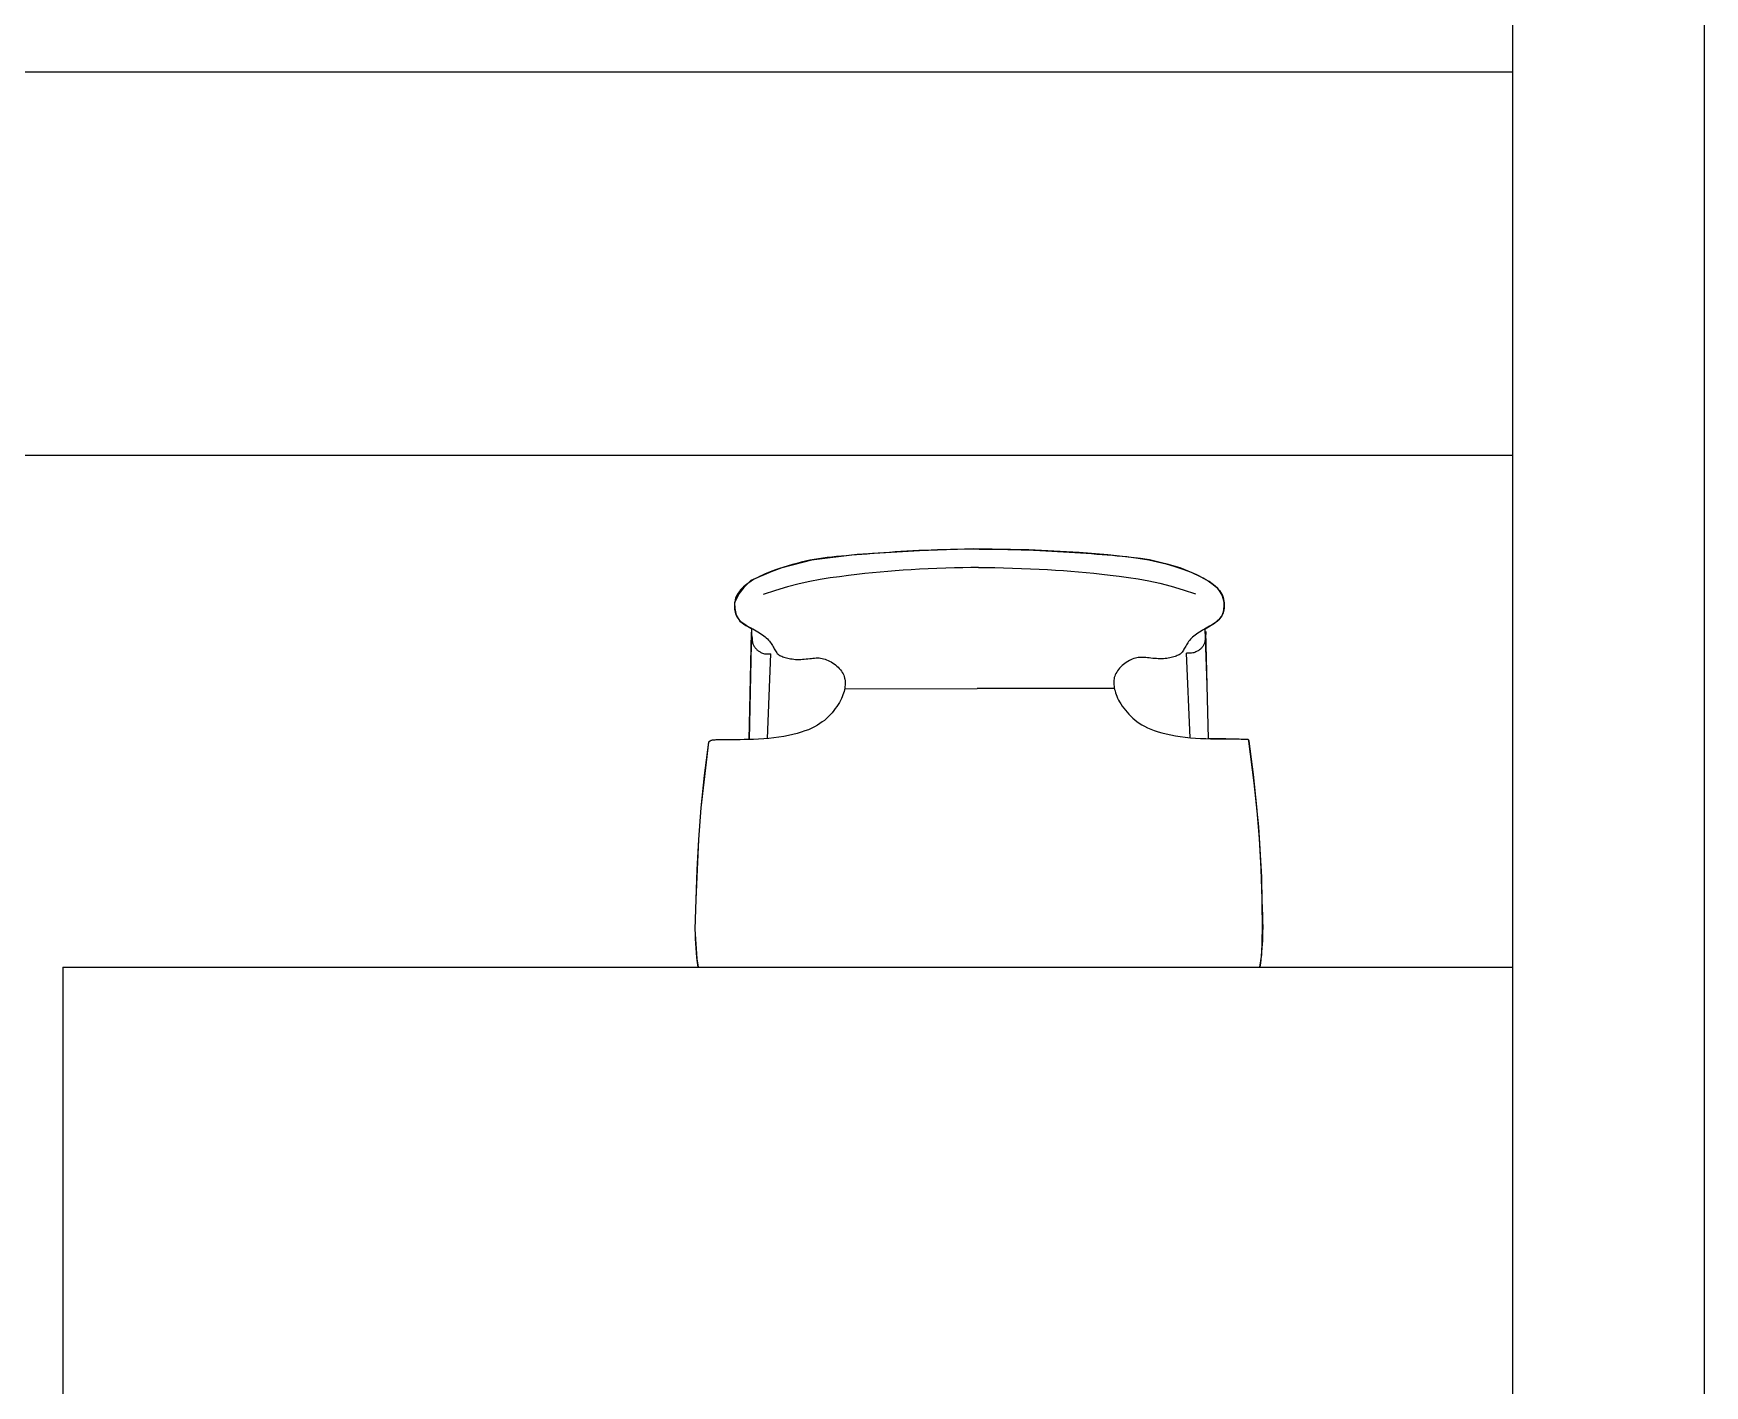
# Model space of a CAD drawing. Header units: inches. Extents: x 216615 to 231886, y -28847 to -680.
# Drawn here: x 222358 to 223665, y -20435 to -19377 of the extents above; entities that cross this region are included whole.
import ezdxf

# ---------------------------------------------------------------- set-up
doc = ezdxf.new("R2010")
doc.units = ezdxf.units.IN
doc.header["$MEASUREMENT"] = 0
doc.layers.add('MOBILIARIO', color=42, linetype='Continuous')

msp = doc.modelspace()

# ---------------------------------------------------------------- linework, layer by layer
for p, q in [((223665.2, -28847.3), (223665.2, -13737.3)), ((223515.2, -24517.3), (223515.2, -19047.3)), ((221385.2, -19407.3), (223515.2, -19407.3))]:
    msp.add_line(p, q)
at = {"layer": 'MOBILIARIO'}
for p, q in [((221685.2, -19707.3), (223515.2, -19707.3)), ((223002.5, -19785), (222966.8, -19789.3)), ((223002, -19785.2), (222998, -19785.6)), ((223006.1, -19784.9), (223002, -19785.2)), ((223051.2, -19782), (223002.5, -19785)), ((223010.3, -19784.6), (223006.1, -19784.9)), ((223014.6, -19784.3), (223010.3, -19784.6)), ((223018.9, -19784), (223014.6, -19784.3)), ((223023.3, -19783.7), (223018.9, -19784)), ((223027.7, -19783.3), (223023.3, -19783.7)), ((223032.2, -19783), (223027.7, -19783.3)), ((223036.8, -19782.7), (223032.2, -19783)), ((223041.4, -19782.4), (223036.8, -19782.7)), ((223046, -19782.2), (223041.4, -19782.4)), ((223050.8, -19781.9), (223046, -19782.2)), ((223055.6, -19781.7), (223050.8, -19781.9)), ((223093.8, -19780.4), (223051.2, -19782)), ((223060.4, -19781.5), (223055.6, -19781.7)), ((223065.4, -19781.3), (223060.4, -19781.5)), ((223070.4, -19781.2), (223065.4, -19781.3)), ((223075.6, -19781.1), (223070.4, -19781.2)), ((223080.9, -19781), (223075.6, -19781.1)), ((223086.4, -19780.9), (223080.9, -19781)), ((223092.1, -19780.8), (223086.4, -19780.9)), ((223098, -19780.7), (223092.1, -19780.8)), ((223136.9, -19781.4), (223093.8, -19780.4)), ((223098, -19780.7), (223103.9, -19780.7)), ((223103.9, -19780.7), (223109.6, -19780.8)), ((223109.6, -19780.8), (223115.1, -19780.9)), ((223115.1, -19780.9), (223120.4, -19781)), ((223120.4, -19781), (223125.6, -19781.1)), ((223125.6, -19781.1), (223130.7, -19781.2)), ((223130.7, -19781.2), (223135.6, -19781.4)), ((223135.6, -19781.4), (223140.5, -19781.6)), ((223176.2, -19783.5), (223136.9, -19781.4)), ((223140.5, -19781.6), (223145.3, -19781.8)), ((223145.3, -19781.8), (223150, -19782)), ((223150, -19782), (223154.7, -19782.3)), ((223154.7, -19782.3), (223159.3, -19782.5)), ((223159.3, -19782.5), (223163.9, -19782.8)), ((223163.9, -19782.8), (223168.4, -19783.1)), ((223168.4, -19783.1), (223172.8, -19783.4)), ((223172.8, -19783.4), (223177.2, -19783.7)), ((223198.6, -19785.2), (223176.2, -19783.5)), ((223177.2, -19783.7), (223181.5, -19784)), ((223181.5, -19784), (223185.8, -19784.3)), ((223185.8, -19784.3), (223190, -19784.6)), ((223190, -19784.6), (223194.1, -19784.9)), ((223194.1, -19784.9), (223198.1, -19785.2)), ((223198.1, -19785.2), (223202.1, -19785.5)), ((223216.9, -19787.2), (223198.6, -19785.2)), ((223202.1, -19785.5), (223205.9, -19785.9)), ((222935.2, -19798.5), (222919.5, -19805.4)), ((222935.9, -19798.1), (222933.2, -19799.1)), ((222943.5, -19795.5), (222935.2, -19798.5)), ((222938.8, -19797), (222935.9, -19798.1)), ((222941.9, -19795.9), (222938.8, -19797)), ((222945.1, -19794.8), (222941.9, -19795.9)), ((222966.8, -19789.3), (222943.5, -19795.5)), ((222948.5, -19793.8), (222945.1, -19794.8)), ((222951.9, -19792.8), (222948.5, -19793.8)), ((222955.3, -19791.9), (222951.9, -19792.8)), ((222958.7, -19791), (222955.3, -19791.9)), ((222962.1, -19790.2), (222958.7, -19791)), ((222965.5, -19789.5), (222962.1, -19790.2)), ((222968.9, -19788.9), (222965.5, -19789.5)), ((222972.3, -19788.4), (222968.9, -19788.9)), ((222975.7, -19787.9), (222972.3, -19788.4)), ((222979.2, -19787.4), (222975.7, -19787.9)), ((222982.8, -19787), (222979.2, -19787.4)), ((222986.4, -19786.6), (222982.8, -19787)), ((222990.2, -19786.2), (222986.4, -19786.6)), ((222994, -19785.9), (222990.2, -19786.2)), ((222998, -19785.6), (222994, -19785.9)), ((223026.4, -19798.2), (223020.5, -19798.7)), ((223032.3, -19797.7), (223026.4, -19798.2)), ((223038.4, -19797.3), (223032.3, -19797.7)), ((223044.7, -19796.9), (223038.4, -19797.3)), ((223051.3, -19796.5), (223044.7, -19796.9)), ((223058.1, -19796.2), (223051.3, -19796.5)), ((223064.9, -19795.9), (223058.1, -19796.2)), ((223071.8, -19795.7), (223064.9, -19795.9)), ((223078.6, -19795.4), (223071.8, -19795.7)), ((223085.2, -19795.3), (223078.6, -19795.4)), ((223091.5, -19795.1), (223085.2, -19795.3)), ((223097.3, -19795), (223091.5, -19795.1)), ((223097.3, -19795), (223103.7, -19795.1)), ((223103.7, -19795.1), (223110.3, -19795.2)), ((223110.3, -19795.2), (223117.1, -19795.4)), ((223117.1, -19795.4), (223124.1, -19795.6)), ((223124.1, -19795.6), (223131.1, -19795.8)), ((223131.1, -19795.8), (223138, -19796.1)), ((223138, -19796.1), (223144.8, -19796.4)), ((223144.8, -19796.4), (223151.4, -19796.7)), ((223151.4, -19796.7), (223157.7, -19797.1)), ((223157.7, -19797.1), (223163.8, -19797.5)), ((223163.8, -19797.5), (223169.7, -19797.9)), ((223169.7, -19797.9), (223175.6, -19798.4)), ((223175.6, -19798.4), (223181.6, -19799)), ((223205.9, -19785.9), (223209.7, -19786.2)), ((223209.7, -19786.2), (223213.3, -19786.6)), ((223213.3, -19786.6), (223216.9, -19787)), ((223216.9, -19787), (223220.4, -19787.5)), ((223224.1, -19788), (223216.9, -19787.2)), ((223220.4, -19787.5), (223223.8, -19788)), ((223223.8, -19788), (223227.2, -19788.5)), ((223231.1, -19789.2), (223224.1, -19788)), ((223227.2, -19788.5), (223230.6, -19789.1)), ((223230.6, -19789.1), (223234, -19789.8)), ((223239.6, -19791.1), (223231.1, -19789.2)), ((223234, -19789.8), (223237.4, -19790.6)), ((223237.4, -19790.6), (223240.8, -19791.4)), ((223246.1, -19792.9), (223239.6, -19791.1)), ((223240.8, -19791.4), (223244.2, -19792.3)), ((223244.2, -19792.3), (223247.6, -19793.3)), ((223255.2, -19795.5), (223246.1, -19792.9)), ((223247.6, -19793.3), (223251, -19794.3)), ((223251, -19794.3), (223254.2, -19795.4)), ((223254.2, -19795.4), (223257.3, -19796.4)), ((223264.6, -19799.2), (223255.2, -19795.5)), ((223257.3, -19796.4), (223260.2, -19797.5)), ((223260.2, -19797.5), (223263, -19798.6)), ((223263, -19798.6), (223265.5, -19799.6)), ((222913.9, -19810.7), (222909.9, -19815.6)), ((222912.5, -19811.4), (222911.4, -19812.6)), ((222913.7, -19810.3), (222912.5, -19811.4)), ((222915, -19809.2), (222913.7, -19810.3)), ((222919.5, -19805.4), (222913.9, -19810.7)), ((222916.3, -19808.2), (222915, -19809.2)), ((222917.8, -19807.1), (222916.3, -19808.2)), ((222919.3, -19806.1), (222917.8, -19807.1)), ((222920.8, -19805.1), (222919.3, -19806.1)), ((222922.5, -19804.1), (222920.8, -19805.1)), ((222924.3, -19803.2), (222922.5, -19804.1)), ((222926.2, -19802.2), (222924.3, -19803.2)), ((222928.4, -19801.2), (222926.2, -19802.2)), ((222930.6, -19800.2), (222928.4, -19801.2)), ((222933.2, -19799.1), (222930.6, -19800.2)), ((222948.1, -19810.2), (222938.8, -19813)), ((222957.1, -19807.9), (222948.1, -19810.2)), ((222965.6, -19806.1), (222957.1, -19807.9)), ((222973.7, -19804.5), (222965.6, -19806.1)), ((222981.4, -19803.3), (222973.7, -19804.5)), ((222988.8, -19802.3), (222981.4, -19803.3)), ((222995.7, -19801.4), (222988.8, -19802.3)), ((223002.2, -19800.6), (222995.7, -19801.4)), ((223008.5, -19799.9), (223002.2, -19800.6)), ((223014.6, -19799.3), (223008.5, -19799.9)), ((223020.5, -19798.7), (223014.6, -19799.3)), ((223181.6, -19799), (223187.6, -19799.6)), ((223187.6, -19799.6), (223193.9, -19800.3)), ((223193.9, -19800.3), (223200.4, -19801.1)), ((223200.4, -19801.1), (223207.4, -19801.9)), ((223207.4, -19801.9), (223214.7, -19802.9)), ((223214.7, -19802.9), (223222.4, -19804.1)), ((223222.4, -19804.1), (223230.5, -19805.6)), ((223230.5, -19805.6), (223239.1, -19807.5)), ((223239.1, -19807.5), (223248, -19809.7)), ((223248, -19809.7), (223257.4, -19812.5)), ((223270.9, -19802.3), (223264.6, -19799.2)), ((223265.5, -19799.6), (223267.8, -19800.6)), ((223267.8, -19800.6), (223269.9, -19801.6)), ((223269.9, -19801.6), (223271.8, -19802.6)), ((223277.8, -19806.1), (223270.9, -19802.3)), ((223271.8, -19802.6), (223273.6, -19803.6)), ((223273.6, -19803.6), (223275.3, -19804.5)), ((223275.3, -19804.5), (223276.9, -19805.5)), ((223276.9, -19805.5), (223278.4, -19806.5)), ((223282.5, -19809.7), (223277.8, -19806.1)), ((223278.4, -19806.5), (223279.8, -19807.6)), ((223279.8, -19807.6), (223281.2, -19808.6)), ((223281.2, -19808.6), (223282.5, -19809.7)), ((223282.5, -19809.7), (223283.7, -19810.8)), ((223284.5, -19811.6), (223282.5, -19809.7)), ((223283.7, -19810.8), (223284.8, -19812)), ((223286.5, -19814.2), (223284.5, -19811.6)), ((222909.9, -19815.6), (222906.6, -19822.8)), ((222906.8, -19822), (222906.6, -19823.4)), ((222906.6, -19822.8), (222907, -19827.1)), ((222906.6, -19823.4), (222906.6, -19824.9)), ((222907.1, -19820.5), (222906.8, -19822)), ((222907.5, -19819.1), (222907.1, -19820.5)), ((222908, -19817.7), (222907.5, -19819.1)), ((222908.7, -19816.4), (222908, -19817.7)), ((222909.5, -19815.1), (222908.7, -19816.4)), ((222910.4, -19813.8), (222909.5, -19815.1)), ((222911.4, -19812.6), (222910.4, -19813.8)), ((222938.8, -19813), (222929, -19816.3)), ((223257.4, -19812.5), (223267.2, -19815.7)), ((223284.8, -19812), (223285.8, -19813.2)), ((223285.8, -19813.2), (223286.7, -19814.4)), ((223288, -19816.9), (223286.5, -19814.2)), ((223286.7, -19814.4), (223287.5, -19815.7)), ((223287.5, -19815.7), (223288.1, -19817.1)), ((223289.1, -19820.1), (223288, -19816.9)), ((223288.1, -19817.1), (223288.7, -19818.5)), ((223288.7, -19818.5), (223289.1, -19819.9)), ((223289.1, -19819.9), (223289.4, -19821.4)), ((223289.5, -19822.4), (223289.1, -19820.1)), ((223289.4, -19821.4), (223289.6, -19822.8)), ((223289.6, -19825.5), (223289.5, -19822.4)), ((223289.6, -19822.8), (223289.6, -19824.2)), ((223289.6, -19824.2), (223289.6, -19825.6)), ((222906.6, -19824.9), (222906.6, -19826.3)), ((222906.6, -19826.3), (222906.7, -19827.6)), ((222906.7, -19827.6), (222906.9, -19828.9)), ((222906.9, -19828.9), (222907.1, -19830.2)), ((222907, -19827.1), (222907.9, -19832.4)), ((222907.1, -19830.2), (222907.5, -19831.4)), ((222907.5, -19831.4), (222908, -19832.5)), ((222907.9, -19832.4), (222910.9, -19837)), ((222908, -19832.5), (222908.5, -19833.6)), ((222908.5, -19833.6), (222909.2, -19834.7)), ((222909.2, -19834.7), (222910, -19835.7)), ((222910, -19835.7), (222910.9, -19836.7)), ((222910.9, -19836.7), (222911.9, -19837.6)), ((222910.9, -19837), (222915.5, -19840.6)), ((222911.9, -19837.6), (222913, -19838.5)), ((223282, -19838.7), (223286.2, -19835.1)), ((223284.4, -19837), (223283.2, -19837.9)), ((223285.4, -19836), (223284.4, -19837)), ((223286.2, -19835.1), (223285.4, -19836)), ((223286.2, -19835.1), (223287.8, -19833.1)), ((223287, -19834.1), (223286.2, -19835.1)), ((223287.7, -19833), (223287, -19834.1)), ((223288.3, -19831.9), (223287.7, -19833)), ((223287.8, -19833.1), (223289, -19829.9)), ((223288.7, -19830.7), (223288.3, -19831.9)), ((223289.1, -19829.5), (223288.7, -19830.7)), ((223289, -19829.9), (223289.4, -19827.8)), ((223289.3, -19828.3), (223289.1, -19829.5)), ((223289.5, -19827), (223289.3, -19828.3)), ((223289.4, -19827.8), (223289.6, -19825.5)), ((223289.6, -19825.6), (223289.5, -19827)), ((222913, -19838.5), (222914.2, -19839.3)), ((222914.2, -19839.3), (222915.5, -19840.1)), ((222915.5, -19840.1), (222916.8, -19840.9)), ((222915.5, -19840.6), (222920, -19842.7)), ((222916.8, -19840.9), (222918.1, -19841.7)), ((222920, -19842.7), (222918, -19929.7)), ((222918, -19929.7), (222919.9, -19845.8)), ((222918.1, -19841.7), (222919.5, -19842.5)), ((222919.5, -19842.5), (222920.9, -19843.2)), ((222919.9, -19845.8), (222920, -19847.6)), ((222920, -19847.6), (222920.2, -19849.2)), ((222920.2, -19849.2), (222920.3, -19850.5)), ((222920.3, -19850.5), (222920.4, -19851.6)), ((222920.9, -19843.2), (222922.2, -19844)), ((222922.2, -19844), (222923.5, -19844.7)), ((222923.5, -19844.7), (222924.8, -19845.5)), ((222924.8, -19845.5), (222926.1, -19846.2)), ((222926.1, -19846.2), (222927.3, -19847)), ((222927.3, -19847), (222928.4, -19847.8)), ((222928.4, -19847.8), (222929.5, -19848.6)), ((222929.5, -19848.6), (222930.5, -19849.4)), ((222930.5, -19849.4), (222931.5, -19850.2)), ((222931.5, -19850.2), (222932.3, -19851)), ((223263.9, -19850.5), (223263.1, -19851.3)), ((223264.8, -19849.6), (223263.9, -19850.5)), ((223265.8, -19848.8), (223264.8, -19849.6)), ((223266.8, -19848), (223265.8, -19848.8)), ((223267.9, -19847.2), (223266.8, -19848)), ((223269, -19846.4), (223267.9, -19847.2)), ((223270.2, -19845.7), (223269, -19846.4)), ((223271.5, -19844.9), (223270.2, -19845.7)), ((223272.7, -19844.1), (223271.5, -19844.9)), ((223274.1, -19843.4), (223272.7, -19844.1)), ((223275.4, -19842.6), (223274.1, -19843.4)), ((223274.7, -19843), (223282, -19838.7)), ((223276.3, -19887.2), (223274.7, -19843)), ((223274.9, -19849.9), (223274.7, -19851.1)), ((223275, -19848.6), (223274.9, -19849.9)), ((223275.1, -19847.1), (223275, -19848.6)), ((223275.2, -19845.2), (223275.1, -19847.1)), ((223277.4, -19929.1), (223275.2, -19845.2)), ((223276.8, -19841.9), (223275.4, -19842.6)), ((223278.1, -19841.1), (223276.8, -19841.9)), ((223279.5, -19840.3), (223278.1, -19841.1)), ((223280.8, -19839.5), (223279.5, -19840.3)), ((223282, -19838.7), (223280.8, -19839.5)), ((223283.2, -19837.9), (223282, -19838.7)), ((222920.4, -19851.6), (222920.5, -19852.6)), ((222920.5, -19852.6), (222920.7, -19853.4)), ((222920.7, -19853.4), (222920.8, -19854.1)), ((222920.8, -19854.1), (222921, -19854.8)), ((222921, -19854.8), (222921.2, -19855.4)), ((222921.2, -19855.4), (222921.5, -19856)), ((222921.5, -19856), (222921.8, -19856.5)), ((222921.8, -19856.5), (222922.1, -19857)), ((222922.1, -19857), (222922.4, -19857.5)), ((222922.4, -19857.5), (222922.7, -19857.9)), ((222922.7, -19857.9), (222923.1, -19858.3)), ((222923.1, -19858.3), (222923.5, -19858.7)), ((222923.5, -19858.7), (222923.8, -19859.1)), ((222923.8, -19859.1), (222924.2, -19859.5)), ((222924.2, -19859.5), (222924.7, -19859.9)), ((222924.7, -19859.9), (222925.1, -19860.2)), ((222925.1, -19860.2), (222925.6, -19860.5)), ((222925.6, -19860.5), (222926.1, -19860.9)), ((222926.1, -19860.9), (222926.6, -19861.2)), ((222926.6, -19861.2), (222927.2, -19861.5)), ((222927.2, -19861.5), (222927.8, -19861.8)), ((222927.8, -19861.8), (222928.5, -19862.1)), ((222928.5, -19862.1), (222929.3, -19862.3)), ((222929.3, -19862.3), (222930.2, -19862.6)), ((222930.2, -19862.6), (222931.2, -19862.7)), ((222931.2, -19862.7), (222932.3, -19862.8)), ((222932.3, -19851), (222933.1, -19851.9)), ((222932.3, -19862.8), (222933.6, -19862.8)), ((222932.5, -19928.9), (222935, -19862.7)), ((222933.1, -19851.9), (222933.9, -19852.7)), ((222933.6, -19862.8), (222935, -19862.7)), ((222933.9, -19852.7), (222934.6, -19853.6)), ((222934.6, -19853.6), (222935.2, -19854.5)), ((222935.2, -19854.5), (222935.8, -19855.4)), ((222935.8, -19855.4), (222936.3, -19856.2)), ((222936.3, -19856.2), (222936.8, -19857.1)), ((222936.8, -19857.1), (222937.3, -19858)), ((222937.3, -19858), (222937.7, -19858.8)), ((222937.7, -19858.8), (222938.2, -19859.6)), ((222938.2, -19859.6), (222938.6, -19860.4)), ((222938.6, -19860.4), (222939.1, -19861.1)), ((222939.1, -19861.1), (222939.6, -19861.8)), ((222939.6, -19861.8), (222940.1, -19862.4)), ((222940.1, -19862.4), (222940.7, -19863)), ((222940.7, -19863), (222941.3, -19863.5)), ((222941.3, -19863.5), (222942, -19863.9)), ((222942, -19863.9), (222942.7, -19864.3)), ((223253.6, -19863.8), (223252.8, -19864.1)), ((223254.3, -19863.4), (223253.6, -19863.8)), ((223255, -19862.9), (223254.3, -19863.4)), ((223255.6, -19862.5), (223255, -19862.9)), ((223256.2, -19861.9), (223255.6, -19862.5)), ((223256.7, -19861.3), (223256.2, -19861.9)), ((223257.2, -19860.6), (223256.7, -19861.3)), ((223257.7, -19859.9), (223257.2, -19860.6)), ((223258.1, -19859.1), (223257.7, -19859.9)), ((223258.6, -19858.3), (223258.1, -19859.1)), ((223259, -19857.4), (223258.6, -19858.3)), ((223259.5, -19856.6), (223259, -19857.4)), ((223260, -19855.7), (223259.5, -19856.6)), ((223260.5, -19854.8), (223260, -19855.7)), ((223262.9, -19928.3), (223260.1, -19862.2)), ((223261.6, -19862.2), (223260.1, -19862.2)), ((223261.1, -19854), (223260.5, -19854.8)), ((223261.7, -19853.1), (223261.1, -19854)), ((223262.9, -19862.2), (223261.6, -19862.2)), ((223262.4, -19852.2), (223261.7, -19853.1)), ((223263.1, -19851.3), (223262.4, -19852.2)), ((223264, -19862.2), (223262.9, -19862.2)), ((223265, -19862), (223264, -19862.2)), ((223265.9, -19861.8), (223265, -19862)), ((223266.7, -19861.5), (223265.9, -19861.8)), ((223267.3, -19861.2), (223266.7, -19861.5)), ((223268, -19860.9), (223267.3, -19861.2)), ((223268.5, -19860.6), (223268, -19860.9)), ((223269.1, -19860.3), (223268.5, -19860.6)), ((223269.6, -19860), (223269.1, -19860.3)), ((223270.1, -19859.6), (223269.6, -19860)), ((223270.5, -19859.3), (223270.1, -19859.6)), ((223270.9, -19858.9), (223270.5, -19859.3)), ((223271.3, -19858.6), (223270.9, -19858.9)), ((223271.7, -19858.2), (223271.3, -19858.6)), ((223272.1, -19857.8), (223271.7, -19858.2)), ((223272.5, -19857.3), (223272.1, -19857.8)), ((223272.8, -19856.9), (223272.5, -19857.3)), ((223273.1, -19856.4), (223272.8, -19856.9)), ((223273.4, -19855.9), (223273.1, -19856.4)), ((223273.7, -19855.4), (223273.4, -19855.9)), ((223273.9, -19854.8), (223273.7, -19855.4)), ((223274.2, -19854.2), (223273.9, -19854.8)), ((223274.3, -19853.6), (223274.2, -19854.2)), ((223274.5, -19852.8), (223274.3, -19853.6)), ((223274.6, -19852), (223274.5, -19852.8)), ((223274.7, -19851.1), (223274.6, -19852)), ((222942.7, -19864.3), (222943.5, -19864.6)), ((222943.5, -19864.6), (222944.4, -19865)), ((222944.4, -19865), (222945.3, -19865.3)), ((222945.3, -19865.3), (222946.2, -19865.6)), ((222946.2, -19865.6), (222947.2, -19865.8)), ((222947.2, -19865.8), (222948.3, -19866.1)), ((222948.3, -19866.1), (222949.4, -19866.3)), ((222949.4, -19866.3), (222950.5, -19866.5)), ((222950.5, -19866.5), (222951.7, -19866.7)), ((222951.7, -19866.7), (222953, -19866.9)), ((222953, -19866.9), (222954.3, -19867)), ((222954.3, -19867), (222955.6, -19867)), ((222955.6, -19867), (222957, -19867)), ((222957, -19867), (222958.4, -19867)), ((222958.4, -19867), (222959.8, -19866.9)), ((222959.8, -19866.9), (222961.2, -19866.8)), ((222961.2, -19866.8), (222962.6, -19866.6)), ((222962.6, -19866.6), (222964, -19866.5)), ((222964, -19866.5), (222965.4, -19866.3)), ((222965.4, -19866.3), (222966.7, -19866.2)), ((222966.7, -19866.2), (222968, -19866.1)), ((222968, -19866.1), (222969.2, -19866)), ((222969.2, -19866), (222970.4, -19865.9)), ((222970.4, -19865.9), (222971.6, -19865.9)), ((222971.6, -19865.9), (222972.8, -19865.9)), ((222972.8, -19865.9), (222973.9, -19866)), ((222973.9, -19866), (222975.1, -19866.2)), ((222975.1, -19866.2), (222976.2, -19866.5)), ((222976.2, -19866.5), (222977.4, -19866.8)), ((222977.4, -19866.8), (222978.6, -19867.3)), ((222978.6, -19867.3), (222979.8, -19867.8)), ((222979.8, -19867.8), (222981, -19868.4)), ((222981, -19868.4), (222982.2, -19869)), ((222982.2, -19869), (222983.3, -19869.8)), ((222983.3, -19869.8), (222984.5, -19870.6)), ((222984.5, -19870.6), (222985.6, -19871.4)), ((222985.6, -19871.4), (222986.6, -19872.3)), ((222986.6, -19872.3), (222987.6, -19873.2)), ((222987.6, -19873.2), (222988.5, -19874.2)), ((222988.5, -19874.2), (222989.4, -19875.2)), ((222989.4, -19875.2), (222990.2, -19876.2)), ((222990.2, -19876.2), (222990.9, -19877.3)), ((223205.5, -19876.9), (223204.9, -19878)), ((223206.2, -19875.9), (223205.5, -19876.9)), ((223207, -19874.8), (223206.2, -19875.9)), ((223207.8, -19873.8), (223207, -19874.8)), ((223208.8, -19872.9), (223207.8, -19873.8)), ((223209.8, -19871.9), (223208.8, -19872.9)), ((223210.8, -19871), (223209.8, -19871.9)), ((223211.9, -19870.2), (223210.8, -19871)), ((223213, -19869.4), (223211.9, -19870.2)), ((223214.2, -19868.7), (223213, -19869.4)), ((223215.4, -19868), (223214.2, -19868.7)), ((223216.5, -19867.4), (223215.4, -19868)), ((223217.7, -19866.9), (223216.5, -19867.4)), ((223218.9, -19866.4), (223217.7, -19866.9)), ((223220.1, -19866.1), (223218.9, -19866.4)), ((223221.3, -19865.8), (223220.1, -19866.1)), ((223222.4, -19865.6), (223221.3, -19865.8)), ((223223.6, -19865.5), (223222.4, -19865.6)), ((223224.7, -19865.5), (223223.6, -19865.5)), ((223225.9, -19865.5), (223224.7, -19865.5)), ((223227.1, -19865.5), (223225.9, -19865.5)), ((223228.3, -19865.6), (223227.1, -19865.5)), ((223229.6, -19865.7), (223228.3, -19865.6)), ((223230.9, -19865.9), (223229.6, -19865.7)), ((223232.3, -19866), (223230.9, -19865.9)), ((223233.7, -19866.2), (223232.3, -19866)), ((223235.1, -19866.3), (223233.7, -19866.2)), ((223236.5, -19866.4), (223235.1, -19866.3)), ((223237.9, -19866.5), (223236.5, -19866.4)), ((223239.3, -19866.5), (223237.9, -19866.5)), ((223240.7, -19866.5), (223239.3, -19866.5)), ((223242.1, -19866.5), (223240.7, -19866.5)), ((223243.3, -19866.4), (223242.1, -19866.5)), ((223244.6, -19866.2), (223243.3, -19866.4)), ((223245.8, -19866.1), (223244.6, -19866.2)), ((223247, -19865.8), (223245.8, -19866.1)), ((223248.1, -19865.6), (223247, -19865.8)), ((223249.1, -19865.3), (223248.1, -19865.6)), ((223250.1, -19865.1), (223249.1, -19865.3)), ((223251.1, -19864.8), (223250.1, -19865.1)), ((223252, -19864.5), (223251.1, -19864.8)), ((223252.8, -19864.1), (223252, -19864.5)), ((222990.9, -19877.3), (222991.5, -19878.3)), ((222991.5, -19878.3), (222992, -19879.4)), ((222992, -19879.4), (222992.4, -19880.5)), ((222992.4, -19880.5), (222992.7, -19881.6)), ((222992.8, -19889.6), (222992.6, -19890.8)), ((222992.7, -19881.6), (222993, -19882.6)), ((222992.7, -19890), (223096.5, -19889.7)), ((222993, -19888.3), (222992.8, -19889.6)), ((222993, -19882.6), (222993.1, -19883.7)), ((222993.1, -19887.2), (222993, -19888.3)), ((222993.1, -19883.7), (222993.2, -19884.9)), ((222993.2, -19886), (222993.1, -19887.2)), ((222993.2, -19884.9), (222993.2, -19886)), ((223203.7, -19889.7), (223096.5, -19889.7)), ((223203.3, -19883.4), (223203.2, -19884.5)), ((223203.2, -19884.5), (223203.2, -19885.7)), ((223203.2, -19885.7), (223203.3, -19886.8)), ((223203.4, -19882.3), (223203.3, -19883.4)), ((223203.3, -19886.8), (223203.5, -19888)), ((223203.6, -19881.2), (223203.4, -19882.3)), ((223203.5, -19888), (223203.6, -19889.2)), ((223204, -19880.1), (223203.6, -19881.2)), ((223203.6, -19889.2), (223203.9, -19890.5)), ((223204.4, -19879.1), (223204, -19880.1)), ((223204.9, -19878), (223204.4, -19879.1)), ((223277.4, -19929.1), (223276.3, -19887.2)), ((222987.7, -19902.3), (222986.6, -19903.9)), ((222988.7, -19900.7), (222987.7, -19902.3)), ((222989.5, -19899.1), (222988.7, -19900.7)), ((222990.3, -19897.6), (222989.5, -19899.1)), ((222990.9, -19896.2), (222990.3, -19897.6)), ((222991.4, -19894.8), (222990.9, -19896.2)), ((222991.9, -19893.4), (222991.4, -19894.8)), ((222992.3, -19892.1), (222991.9, -19893.4)), ((222992.6, -19890.8), (222992.3, -19892.1)), ((223203.9, -19890.5), (223204.2, -19891.7)), ((223204.2, -19891.7), (223204.5, -19893.1)), ((223204.5, -19893.1), (223205, -19894.4)), ((223205, -19894.4), (223205.5, -19895.8)), ((223205.5, -19895.8), (223206.2, -19897.3)), ((223206.2, -19897.3), (223206.9, -19898.8)), ((223206.9, -19898.8), (223207.8, -19900.3)), ((223207.8, -19900.3), (223208.8, -19901.9)), ((223208.8, -19901.9), (223209.8, -19903.5)), ((222975.2, -19916), (222973.4, -19917.3)), ((222976.9, -19914.7), (222975.2, -19916)), ((222978.5, -19913.3), (222976.9, -19914.7)), ((222980, -19911.8), (222978.5, -19913.3)), ((222981.5, -19910.3), (222980, -19911.8)), ((222982.9, -19908.7), (222981.5, -19910.3)), ((222984.2, -19907.1), (222982.9, -19908.7)), ((222985.4, -19905.5), (222984.2, -19907.1)), ((222986.6, -19903.9), (222985.4, -19905.5)), ((223209.8, -19903.5), (223211, -19905.1)), ((223211, -19905.1), (223212.3, -19906.8)), ((223212.3, -19906.8), (223213.6, -19908.4)), ((223213.6, -19908.4), (223215, -19909.9)), ((223215, -19909.9), (223216.5, -19911.4)), ((223216.5, -19911.4), (223218, -19912.9)), ((223218, -19912.9), (223219.6, -19914.3)), ((223219.6, -19914.3), (223221.3, -19915.6)), ((223221.3, -19915.6), (223223.1, -19916.9)), ((222929.5, -19929.2), (222925.5, -19929.4)), ((222933.5, -19928.8), (222929.5, -19929.2)), ((222937.5, -19928.4), (222933.5, -19928.8)), ((222941.4, -19927.9), (222937.5, -19928.4)), ((222945.1, -19927.3), (222941.4, -19927.9)), ((222948.8, -19926.6), (222945.1, -19927.3)), ((222952.3, -19925.8), (222948.8, -19926.6)), ((222955.6, -19924.9), (222952.3, -19925.8)), ((222958.7, -19924), (222955.6, -19924.9)), ((222961.7, -19923), (222958.7, -19924)), ((222964.4, -19922), (222961.7, -19923)), ((222967, -19920.9), (222964.4, -19922)), ((222969.3, -19919.8), (222967, -19920.9)), ((222971.4, -19918.6), (222969.3, -19919.8)), ((222973.4, -19917.3), (222971.4, -19918.6)), ((223223.1, -19916.9), (223225.1, -19918.2)), ((223225.1, -19918.2), (223227.2, -19919.3)), ((223227.2, -19919.3), (223229.6, -19920.5)), ((223229.6, -19920.5), (223232.1, -19921.5)), ((223232.1, -19921.5), (223234.8, -19922.6)), ((223234.8, -19922.6), (223237.8, -19923.6)), ((223237.8, -19923.6), (223240.9, -19924.5)), ((223240.9, -19924.5), (223244.3, -19925.3)), ((223244.3, -19925.3), (223247.8, -19926.1)), ((223247.8, -19926.1), (223251.4, -19926.8)), ((223251.4, -19926.8), (223255.2, -19927.4)), ((223255.2, -19927.4), (223259.1, -19927.9)), ((223259.1, -19927.9), (223263.1, -19928.3)), ((223263.1, -19928.3), (223267.1, -19928.6)), ((223267.1, -19928.6), (223271.1, -19928.8)), ((223271.1, -19928.8), (223275.1, -19929)), ((223275.1, -19929), (223278.9, -19929.1)), ((223290.8, -19929.3), (223277.4, -19929.1)), ((223278.9, -19929.1), (223282.6, -19929.2)), ((223282.6, -19929.2), (223286.1, -19929.2)), ((223286.1, -19929.2), (223289.4, -19929.3)), ((223289.4, -19929.3), (223292.3, -19929.3)), ((223308.3, -19929.6), (223290.8, -19929.3)), ((223292.3, -19929.3), (223295, -19929.3)), ((222886.2, -19931.8), (222880.2, -19983.2)), ((222886.2, -19931.8), (222882.8, -19957.8)), ((222887.5, -19930.9), (222886.2, -19931.8)), ((222886.8, -19931.4), (222886.2, -19931.8)), ((222887.3, -19931.1), (222886.8, -19931.4)), ((222887.8, -19930.8), (222887.3, -19931.1)), ((222888.2, -19930.6), (222887.5, -19930.9)), ((222888.2, -19930.6), (222887.8, -19930.8)), ((222889.2, -19930.3), (222888.2, -19930.6)), ((222888.7, -19930.4), (222888.2, -19930.6)), ((222889.2, -19930.3), (222888.7, -19930.4)), ((222892.3, -19930), (222889.2, -19930.3)), ((222889.7, -19930.2), (222889.2, -19930.3)), ((222890.2, -19930.2), (222889.7, -19930.2)), ((222890.7, -19930.1), (222890.2, -19930.2)), ((222891.3, -19930.1), (222890.7, -19930.1)), ((222891.9, -19930), (222891.3, -19930.1)), ((222892.6, -19930), (222891.9, -19930)), ((222902.6, -19930), (222892.3, -19930)), ((222893.3, -19930), (222892.6, -19930)), ((222894.1, -19930), (222893.3, -19930)), ((222894.9, -19930), (222894.1, -19930)), ((222895.7, -19930), (222894.9, -19930)), ((222896.7, -19930), (222895.7, -19930)), ((222897.7, -19930), (222896.7, -19930)), ((222898.8, -19930), (222897.7, -19930)), ((222900.1, -19930), (222898.8, -19930)), ((222901.7, -19930), (222900.1, -19930)), ((222903.5, -19930), (222901.7, -19930)), ((222918, -19929.7), (222902.6, -19930)), ((222905.7, -19929.9), (222903.5, -19930)), ((222908.2, -19929.9), (222905.7, -19929.9)), ((222911.1, -19929.9), (222908.2, -19929.9)), ((222914.3, -19929.8), (222911.1, -19929.9)), ((222917.9, -19929.7), (222914.3, -19929.8)), ((222921.6, -19929.6), (222917.9, -19929.7)), ((222925.5, -19929.4), (222921.6, -19929.6)), ((223295, -19929.3), (223297.3, -19929.3)), ((223297.3, -19929.3), (223299.4, -19929.3)), ((223299.4, -19929.3), (223301.2, -19929.3)), ((223301.2, -19929.3), (223302.8, -19929.4)), ((223302.8, -19929.4), (223304.1, -19929.4)), ((223304.1, -19929.4), (223305.2, -19929.4)), ((223305.2, -19929.4), (223306.1, -19929.4)), ((223306.1, -19929.4), (223306.8, -19929.4)), ((223306.8, -19929.4), (223307.3, -19929.5)), ((223307.3, -19929.5), (223307.7, -19929.5)), ((223307.7, -19929.5), (223308, -19929.6)), ((223308, -19929.6), (223308.2, -19929.7)), ((223308.2, -19929.7), (223308.3, -19929.7)), ((223308.4, -19929.8), (223308.3, -19929.6)), ((223308.3, -19929.7), (223308.4, -19929.8)), ((223308.4, -19929.8), (223308.5, -19930)), ((223308.6, -19930.1), (223308.4, -19929.8)), ((223308.5, -19930), (223308.5, -19930.1)), ((223308.5, -19930.1), (223308.6, -19930.2)), ((223308.8, -19930.7), (223308.6, -19930.1)), ((223308.6, -19930.2), (223308.7, -19930.4)), ((223308.7, -19930.4), (223308.7, -19930.5)), ((223308.7, -19930.5), (223308.8, -19930.7)), ((223308.8, -19930.7), (223308.8, -19930.9)), ((223308.8, -19931.1), (223308.8, -19930.7)), ((223308.8, -19930.9), (223308.8, -19931.1)), ((223308.8, -19931.1), (223312.3, -19957.1)), ((223313.1, -19963.6), (223308.8, -19931.1)), ((222882.8, -19957.8), (222880.2, -19983.2)), ((223312.3, -19957.1), (223314.9, -19982.5)), ((223316.7, -19998), (223313.1, -19963.6)), ((222880.2, -19983.2), (222878.4, -20007.8)), ((222880.2, -19983.2), (222878.4, -20007.8)), ((223314.9, -19982.5), (223316.9, -20007.1)), ((223318.9, -20037.5), (223316.7, -19998)), ((223316.9, -20007.1), (223318.2, -20030.9)), ((222878.4, -20007.8), (222876.4, -20054.9)), ((222878.4, -20007.8), (222877.1, -20031.6)), ((222877.1, -20031.6), (222875.7, -20078.2)), ((223318.2, -20030.9), (223319.8, -20078.3)), ((223319.5, -20076.7), (223318.9, -20037.5)), ((222876.4, -20054.9), (222875.7, -20078.2)), ((222875.7, -20078.2), (222877.1, -20101.4)), ((223318.9, -20097.9), (223319.5, -20076.7)), ((223317.5, -20107.7), (223318.9, -20097.9)), ((222381.5, -20107.7), (222381.5, -20757.7)), ((222381.5, -20107.7), (223515.2, -20107.7)), ((222877.1, -20101.4), (222878.1, -20107.7))]:
    msp.add_line(p, q, dxfattribs=at)
for start, end in [(351.9781, 4.2873), (180.3965, 188.0219)]:
    msp.add_arc((223097.8, -20076.7), 222.1, start, end, dxfattribs=at)

doc.saveas('drawing.dxf')
